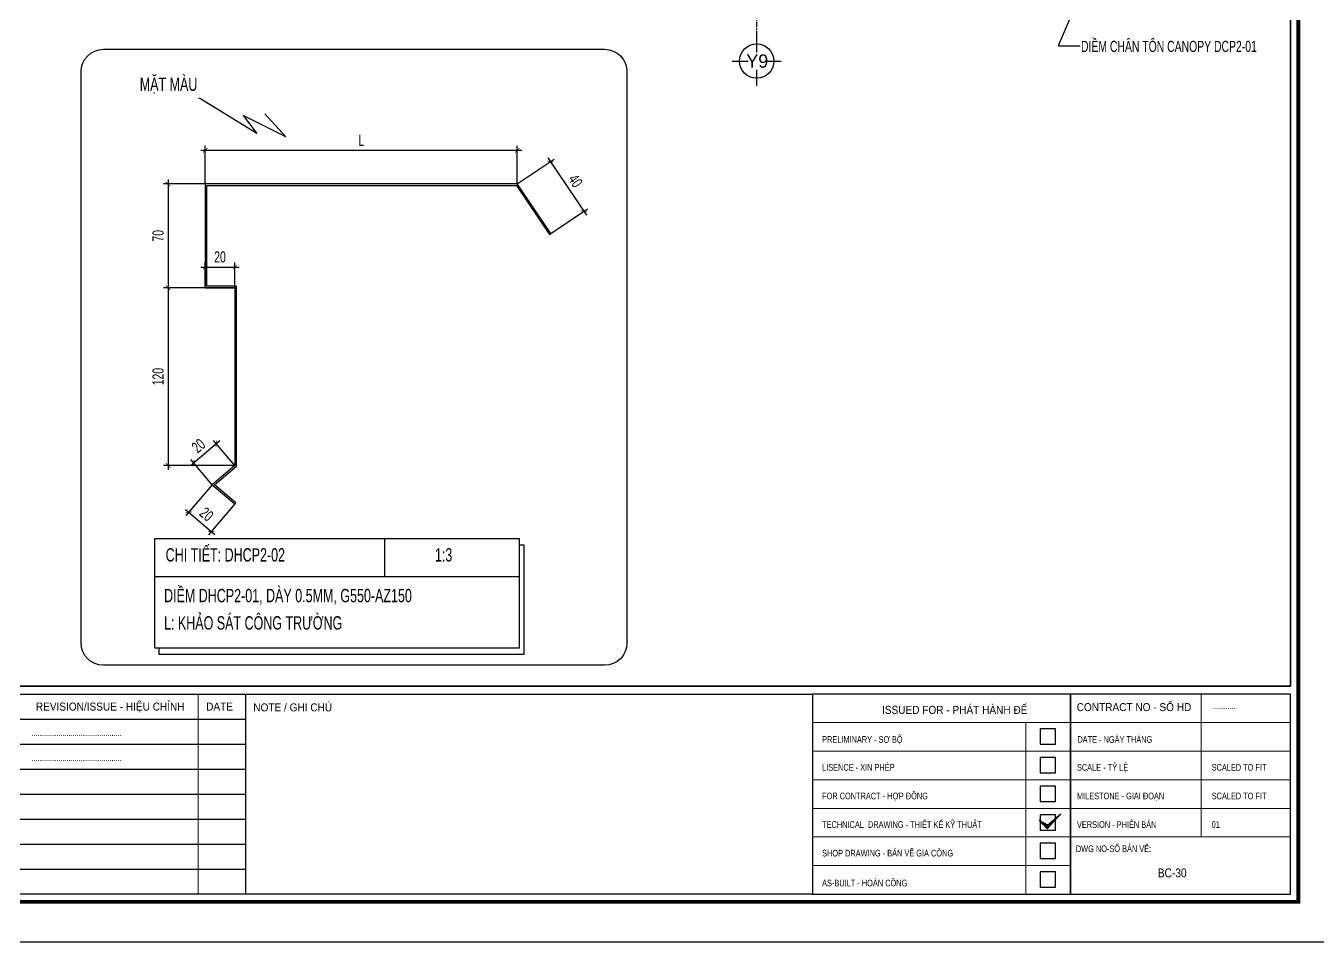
# Model space of a CAD drawing. Header units: inches. Extents: x 2 to 32666, y -5537 to 22.
# Drawn here: x 16351.1 to 16641.6, y -4544.5 to -4338.4 of the extents above; entities that cross this region are included whole.
import ezdxf
from ezdxf.enums import TextEntityAlignment as Align

# ---------------------------------------------------------------- set-up
doc = ezdxf.new("R2010")
doc.units = ezdxf.units.IN
doc.header["$MEASUREMENT"] = 0
doc.linetypes.add('CENTER', pattern=[2, 1.25, -0.25, 0.25, -0.25])
doc.layers.get('Defpoints').update_dxf_attribs({"lineweight": 9})
for name, color, linetype in [('2', 2, 'Continuous'), ('251', 251, 'Continuous'), ('3', 3, 'Continuous'), ('4', 4, 'Continuous'), ('6', 6, 'Continuous'), ('7', 7, 'Continuous'), ('9', 9, 'Continuous'), ('BAO KHUNG', 31, 'Continuous'), ('DIM', 8, 'Continuous'), ('Fast RSQ_A2 Frame$0$Khung ten', 4, 'Continuous'), ('Kyhieu', 7, 'Continuous'), ('NET IN', 3, 'Continuous'), ('Tim truc', 8, 'Continuous')]:
    doc.layers.add(name, color=color, linetype=linetype)
doc.layers.add('Cover text', color=7, linetype='Continuous', true_color=0x52370f)
for name, color, linetype, lineweight in [('DETAIL$0$S-Dim', 8, 'Continuous', 20), ('DETAIL$0$S-Hatch', 8, 'Continuous', 13), ('S-Hatch', 8, 'Continuous', 9)]:
    doc.layers.add(name, color=color, linetype=linetype, lineweight=lineweight)
doc.styles.add('AVO', font='VAVOB.TTF')
doc.styles.add('ST1', font='vnshx.shx', dxfattribs={"width": 0.7})
doc.styles.add('ST1H', font='vnshxh.shx', dxfattribs={"width": 0.7})
doc.styles.get("Standard").update_dxf_attribs({"font": 'arial.ttf'})
doc.styles.add('STYLE2', font='VHAVAN.TTF')
doc.styles.add('TIEU DE', font='Vharialn.ttf')
doc.dimstyles.new('3', dxfattribs={"dimtxt": 2.5, "dimasz": 1, "dimexe": 1, "dimexo": 0, "dimgap": 1, "dimtad": 1, "dimdec": 0, "dimlfac": 3, "dimzin": 0, "dimdsep": 46, "dimtxsty": 'ST1', "dimblk": 'ARCHTICK', "dimcen": 1, "dimdle": 1, "dimclrd": 8, "dimclre": 8, "dimclrt": 3, "dimadec": 0, "dimazin": 0, "dimtfac": 1, "dimtdec": 0, "dimtix": 1, "dimtofl": 0, "dimtmove": 1, "dimatfit": 3, "dimldrblk": 'DOT', "dimfxl": 0.18, "dimtfill": 1, "dimtolj": 1, "dimtzin": 0, "dimlwd": -1, "dimlwe": -1, "dimarcsym": 2})

# ---------------------------------------------------------------- blocks, each defined once
blk = doc.blocks.new('DETAIL$0$MARK')
at = {"layer": 'DETAIL$0$S-Hatch', "linetype": 'Continuous'}
h = blk.add_hatch(dxfattribs=at)
h.set_pattern_fill('ANSI31', color=256, scale=50, style=0)
h.paths.add_polyline_path([(1667849.6, -1156933.2), (1667909.3, -1156997), (1668012, -1156885.1), (1667913.5, -1156966.7)])
at = {"layer": 'DETAIL$0$S-Dim', "linetype": 'Continuous'}
blk.add_lwpolyline([(1667849.6, -1156933.2), (1667909.3, -1156997), (1668012, -1156885.1), (1667913.5, -1156966.7), (1667849.6, -1156933.2)], dxfattribs=at)
blk = doc.blocks.new('kt kien truc 1')
at = {"layer": '2', "color": 157, "linetype": 'Continuous'}
blk.add_lwpolyline([(0, 420), (594, 420), (594, 0), (0, 0)], close=True, dxfattribs=at)
at = {"layer": '251', "linetype": 'Continuous'}
for p, q in [((285.8, 50.19), (346.77, 50.19)), ((285.8, 44.56), (346.77, 44.56)), ((285.8, 38.94), (346.77, 38.94)), ((285.8, 33.31), (346.77, 33.31)), ((285.8, 27.69), (346.77, 27.69)), ((285.8, 22.06), (346.77, 22.06)), ((285.8, 16.44), (346.77, 16.44))]:
    blk.add_line(p, q, dxfattribs=at)
at = {"layer": '7', "color": 147, "linetype": 'Continuous'}
blk.add_lwpolyline([(12.33, 57.61), (581.67, 57.61), (581.67, 409.19), (12.33, 409.19)], close=True, dxfattribs=at)
at = {"layer": 'BAO KHUNG', "color": 7}
blk.add_line((346.77, 10.81), (346.77, 55.81), dxfattribs=at)
at = {"layer": 'BAO KHUNG', "color": 167, "linetype": 'Continuous', "const_width": 0.871}
blk.add_lwpolyline([(10.59, 9.07), (583.41, 9.07), (583.41, 410.93), (10.59, 410.93)], close=True, dxfattribs=at)
at = {"layer": 'BAO KHUNG', "color": 7}
for points in [[(211.89, 55.81), (474.14, 55.81), (474.14, 10.81), (211.89, 10.81)], [(474.14, 10.81), (532.16, 10.81), (532.16, 55.81), (474.14, 55.81)], [(532.16, 10.81), (581.67, 10.81), (581.67, 55.81), (532.16, 55.81)]]:
    blk.add_lwpolyline(points, close=True, dxfattribs=at)
at = {"layer": 'Fast RSQ_A2 Frame$0$Khung ten', "color": 7, "ltscale": 1000}
for points in [[(525.34, 44.51), (528.78, 44.51), (528.78, 47.96), (525.34, 47.96)], [(525.34, 38.09), (528.78, 38.09), (528.78, 41.53), (525.34, 41.53)], [(525.34, 31.66), (528.78, 31.66), (528.78, 35.1), (525.34, 35.1)], [(525.34, 25.23), (528.78, 25.23), (528.78, 28.67), (525.34, 28.67)], [(525.34, 18.8), (528.78, 18.8), (528.78, 22.24), (525.34, 22.24)], [(525.34, 12.37), (528.78, 12.37), (528.78, 15.81), (525.34, 15.81)]]:
    blk.add_lwpolyline(points, close=True, dxfattribs=at)
at = {"layer": 'S-Hatch'}
for p, q in [((336.07, 55.81), (336.07, 10.81)), ((561.54, 55.81), (561.54, 23.67)), ((474.14, 49.38), (532.16, 49.38)), ((522.13, 10.81), (522.13, 49.38)), ((532.16, 49.38), (581.67, 49.38)), ((474.14, 42.95), (532.16, 42.95)), ((532.16, 42.95), (581.67, 42.95)), ((474.14, 36.52), (532.16, 36.52)), ((532.16, 36.52), (581.67, 36.52)), ((474.14, 30.1), (532.16, 30.1)), ((532.16, 30.1), (581.67, 30.1)), ((474.14, 23.67), (532.16, 23.67)), ((532.16, 23.67), (581.67, 23.67)), ((474.14, 17.24), (532.16, 17.24))]:
    blk.add_line(p, q, dxfattribs=at)
at = {"layer": 'DETAIL$0$S-Dim', "linetype": 'Continuous', "xscale": 0.02999999999301508, "yscale": 0.02999999999301508, "zscale": 0.02999999999301508}
blk.add_blockref('DETAIL$0$MARK', (-49510.32, 34735.43), dxfattribs=at)
at = {"layer": 'BAO KHUNG', "color": 7, "linetype": 'Continuous', "width": 0.9}
for s, p in [('REVISION/ISSUE - HIỆU CHỈNH', (316.27, 53)), ('DATE', (340.86, 52.99))]:
    blk.add_text(s, height=1.8, dxfattribs=at).set_placement(p, align=Align.MIDDLE_CENTER)
for s, p in [('NOTE / GHI CHÚ', (348.44, 51.92)), ('CONTRACT NO - SỐ HD', (533.57, 51.98))]:
    blk.add_text(s, height=1.8, dxfattribs=at).set_placement(p)
blk.add_text('ISSUED FOR - PHÁT HÀNH ĐỂ ', height=1.8, dxfattribs=at).set_placement((506.46, 51.36), align=Align.CENTER)
at = {"layer": 'BAO KHUNG', "color": 109, "linetype": 'Continuous', "style": 'STYLE2', "width": 0.8}
blk.add_text('...........', height=1.5, dxfattribs=at).set_placement((564.21, 52.44))
at = {"layer": 'Cover text', "linetype": 'Continuous', "style": 'STYLE2', "width": 0.8}
for s, p in [('............................................', (298.6, 46.4)), ('PRELIMINARY - S¥ Bé', (476.33, 44.85)), ('date - NGµY TH¸NG', (533.72, 44.85)), ('............................................', (298.6, 40.78)), ('LISENCE - XIN PHÐP', (476.33, 38.57)), ('scale - tû lÖ', (533.63, 38.57)), ('scaled to fit', (563.92, 38.57)), ('FOR CONTRACT - HîP §åNG', (476.33, 32.14)), ('MILESTONE - GIAI §O¹N', (533.63, 32.14)), ('scaled to fit', (563.92, 32.14)), ('TECHNICAL  DRAWING - THIÕT KÕ Kü THUËT', (476.33, 25.71)), ('VERSION - PHI£N B¶N', (533.63, 25.71)), ('01', (563.92, 25.71)), ('SHOP DRAWING - B¶N VÏ GIA C¤NG', (476.33, 19.28)), ('%%u%%udwg no-sè b¶n vÏ:', (533.38, 20.26)), ('AS-BUILT - HOµN C¤NG', (476.33, 12.56))]:
    blk.add_text(s, height=1.5, dxfattribs=at).set_placement(p)
at = {"layer": 'Cover text', "ltscale": 0.5, "style": 'TIEU DE'}
for tag, p in [('TENBANVE', (45.93, 14.6)), ('STT', (555.05, 15.58))]:
    blk.add_attdef(tag, text='', height=2, dxfattribs=at).set_placement(p, align=Align.MIDDLE_CENTER)
blk = doc.blocks.new('TRUCVP')
at = {"layer": 'Kyhieu', "color": 1, "linetype": 'Continuous'}
for points in [[(0, 17.5), (0, 50)], [(-50, 0), (-17.5, 0)], [(0, -50), (0, -17.5)], [(17.5, 0), (50, 0)]]:
    blk.add_lwpolyline(points, dxfattribs=at)
at = {"layer": 'Kyhieu', "color": 40, "linetype": 'Continuous'}
blk.add_circle((0, 0), 35, dxfattribs=at)
blk = doc.blocks.new('_ArchTick')
at = {"color": 0, "linetype": 'ByBlock', "const_width": 0.15}
blk.add_lwpolyline([(-0.5, -0.5), (0.5, 0.5)], dxfattribs=at)
blk = doc.blocks.new('_Dot')
at = {"color": 0, "linetype": 'ByBlock', "lineweight": -2}
blk.add_line((-0.5, 0), (-1, 0), dxfattribs=at)
at = {"color": 0, "linetype": 'ByBlock', "const_width": 0.5}
blk.add_lwpolyline([(-0.25, 0, 1), (0.25, 0, 1)], format="xyb", close=True, dxfattribs=at)
blk = doc.blocks.new('*D6392')
at = {"layer": 'Defpoints', "color": 0, "transparency": 16777216}
for p in [(16391.4, -4373.96), (16383.05, -4397.29), (16391.4, -4397.29)]:
    blk.add_point(p, dxfattribs=at)
at = {"layer": 'DIM', "color": 8, "linetype": 'Continuous', "transparency": 16777216}
for p, q in [((16391.4, -4373.96), (16382.05, -4373.96)), ((16383.05, -4372.96), (16383.05, -4398.29)), ((16391.4, -4397.29), (16382.05, -4397.29))]:
    blk.add_line(p, q, dxfattribs=at)
at = {"layer": 'DIM', "color": 8, "transparency": 16777216}
for p, rotation in [((16383.05, -4373.96), 90), ((16383.05, -4397.29), 270)]:
    blk.add_blockref('_ArchTick', p, dxfattribs=dict(at, rotation=rotation))
at = {"layer": 'DIM', "color": 3, "transparency": 16777216, "insert": (16380.8, -4385.62), "char_height": 2.5, "attachment_point": 5, "rotation": 90, "style": 'ST1', "bg_fill": 3, "box_fill_scale": 1.25, "bg_fill_color": 256, "bg_fill_true_color": 13158600, "bg_fill_transparency": 0}
blk.add_mtext('\\A1;70', dxfattribs=at)
blk = doc.blocks.new('DOT')
at = {"color": 0, "linetype": 'ByBlock'}
blk.add_line((-0.5, 0), (-1, 0), dxfattribs=at)
at = {"color": 0, "linetype": 'ByBlock', "const_width": 0.5}
blk.add_lwpolyline([(-0.25, 0, 1), (0.25, 0, 1)], format="xyb", close=True, dxfattribs=at)
blk = doc.blocks.new('*D6393')
at = {"layer": 'Defpoints', "color": 0, "transparency": 16777216}
for p in [(16391.4, -4397.29), (16398.06, -4397.29)]:
    blk.add_point(p, dxfattribs=at)
at = {"layer": 'DIM', "color": 8, "linetype": 'Continuous', "transparency": 16777216}
for p, q in [((16390.4, -4392.64), (16399.06, -4392.64)), ((16391.4, -4397.29), (16391.4, -4391.64)), ((16398.06, -4397.29), (16398.06, -4391.64))]:
    blk.add_line(p, q, dxfattribs=at)
at = {"layer": 'DIM', "color": 8, "transparency": 16777216, "rotation": 180}
blk.add_blockref('_ArchTick', (16391.4, -4392.64), dxfattribs=at)
at = {"layer": 'DIM', "color": 8, "transparency": 16777216}
blk.add_blockref('_ArchTick', (16398.06, -4392.64), dxfattribs=at)
at = {"layer": 'DIM', "color": 3, "transparency": 16777216, "insert": (16394.73, -4390.39), "char_height": 2.5, "attachment_point": 5, "style": 'ST1', "bg_fill": 3, "box_fill_scale": 1.25, "bg_fill_color": 256, "bg_fill_true_color": 13158600, "bg_fill_transparency": 0}
blk.add_mtext('\\A1;20', dxfattribs=at)
at = {"layer": 'Defpoints', "color": 0, "transparency": 16777216}
blk.add_point((16398.06, -4392.64), dxfattribs=at)
blk = doc.blocks.new('*D6387')
at = {"layer": 'Defpoints', "color": 0, "transparency": 16777216}
for p in [(16398.06, -4397.29), (16383.05, -4437.29), (16398.06, -4437.29)]:
    blk.add_point(p, dxfattribs=at)
at = {"layer": 'DIM', "color": 8, "linetype": 'Continuous', "transparency": 16777216}
for p, q in [((16398.06, -4397.29), (16382.05, -4397.29)), ((16383.05, -4396.29), (16383.05, -4438.29)), ((16398.06, -4437.29), (16382.05, -4437.29))]:
    blk.add_line(p, q, dxfattribs=at)
at = {"layer": 'DIM', "color": 8, "transparency": 16777216}
for p, rotation in [((16383.05, -4397.29), 90), ((16383.05, -4437.29), 270)]:
    blk.add_blockref('_ArchTick', p, dxfattribs=dict(at, rotation=rotation))
at = {"layer": 'DIM', "color": 3, "transparency": 16777216, "insert": (16380.8, -4417.29), "char_height": 2.5, "attachment_point": 5, "rotation": 90, "style": 'ST1', "bg_fill": 3, "box_fill_scale": 1.25, "bg_fill_color": 256, "bg_fill_true_color": 13158600, "bg_fill_transparency": 0}
blk.add_mtext('\\A1;120', dxfattribs=at)
blk = doc.blocks.new('*D6388')
at = {"layer": 'Defpoints', "color": 0, "transparency": 16777216}
for p in [(16398.06, -4437.29), (16393, -4441.62)]:
    blk.add_point(p, dxfattribs=at)
at = {"layer": 'DIM', "color": 8, "linetype": 'Continuous', "transparency": 16777216}
for p, q in [((16394.65, -4431.76), (16388.06, -4437.39)), ((16398.06, -4437.29), (16393.24, -4431.65)), ((16393, -4441.62), (16388.17, -4435.98))]:
    blk.add_line(p, q, dxfattribs=at)
at = {"layer": 'DIM', "color": 8, "transparency": 16777216}
for p, rotation in [((16393.89, -4432.41), 40.52237731363913), ((16388.82, -4436.74), 220.5223773136392)]:
    blk.add_blockref('_ArchTick', p, dxfattribs=dict(at, rotation=rotation))
at = {"layer": 'DIM', "color": 3, "transparency": 16777216, "insert": (16389.89, -4432.86), "char_height": 2.5, "attachment_point": 5, "rotation": 40.5224, "style": 'ST1', "bg_fill": 3, "box_fill_scale": 1.25, "bg_fill_color": 256, "bg_fill_true_color": 13158600, "bg_fill_transparency": 0}
blk.add_mtext('\\A1;20', dxfattribs=at)
at = {"layer": 'Defpoints', "color": 0, "transparency": 16777216}
blk.add_point((16388.82, -4436.74), dxfattribs=at)
blk = doc.blocks.new('*D6389')
at = {"layer": 'Defpoints', "color": 0, "transparency": 16777216}
for p in [(16393, -4441.62), (16398.06, -4445.95)]:
    blk.add_point(p, dxfattribs=at)
at = {"layer": 'DIM', "color": 8, "linetype": 'Continuous', "transparency": 16777216}
for p, q in [((16393, -4441.62), (16387.06, -4448.57)), ((16386.94, -4447.16), (16393.53, -4452.79)), ((16398.06, -4445.95), (16392.12, -4452.9))]:
    blk.add_line(p, q, dxfattribs=at)
at = {"layer": 'DIM', "color": 8, "transparency": 16777216}
for p, rotation in [((16387.7, -4447.81), 139.4776226863668), ((16392.77, -4452.14), 319.4776226863668)]:
    blk.add_blockref('_ArchTick', p, dxfattribs=dict(at, rotation=rotation))
at = {"layer": 'DIM', "color": 3, "transparency": 16777216, "insert": (16391.7, -4448.27), "char_height": 2.5, "attachment_point": 5, "rotation": 319.4776, "style": 'ST1', "bg_fill": 3, "box_fill_scale": 1.25, "bg_fill_color": 256, "bg_fill_true_color": 13158600, "bg_fill_transparency": 0}
blk.add_mtext('\\A1;20', dxfattribs=at)
at = {"layer": 'Defpoints', "color": 0, "transparency": 16777216}
blk.add_point((16392.77, -4452.14), dxfattribs=at)
blk = doc.blocks.new('*D6390')
at = {"layer": 'Defpoints', "color": 0, "transparency": 16777216}
for p in [(16461.55, -4366.39), (16391.4, -4373.96), (16461.55, -4373.96)]:
    blk.add_point(p, dxfattribs=at)
at = {"layer": 'DIM', "color": 8, "linetype": 'Continuous', "transparency": 16777216}
for p, q in [((16390.4, -4366.39), (16462.55, -4366.39)), ((16391.4, -4373.96), (16391.4, -4365.39)), ((16461.55, -4373.96), (16461.55, -4365.39))]:
    blk.add_line(p, q, dxfattribs=at)
at = {"layer": 'DIM', "color": 8, "transparency": 16777216, "rotation": 180}
blk.add_blockref('_ArchTick', (16391.4, -4366.39), dxfattribs=at)
at = {"layer": 'DIM', "color": 8, "transparency": 16777216}
blk.add_blockref('_ArchTick', (16461.55, -4366.39), dxfattribs=at)
at = {"layer": 'DIM', "color": 3, "transparency": 16777216, "insert": (16426.48, -4364.14), "char_height": 2.5, "attachment_point": 5, "style": 'ST1', "bg_fill": 3, "box_fill_scale": 1.25, "bg_fill_color": 256, "bg_fill_true_color": 13158600, "bg_fill_transparency": 0}
blk.add_mtext('\\A1;L', dxfattribs=at)
blk = doc.blocks.new('*D6391')
at = {"layer": 'Defpoints', "color": 0, "transparency": 16777216}
for p in [(16461.55, -4373.96), (16476.54, -4380.12), (16469.1, -4385.14)]:
    blk.add_point(p, dxfattribs=at)
at = {"layer": 'DIM', "color": 8, "linetype": 'Continuous', "transparency": 16777216}
for p, q in [((16461.55, -4373.96), (16469.83, -4368.38)), ((16468.44, -4368.11), (16477.1, -4380.95)), ((16469.1, -4385.14), (16477.37, -4379.56))]:
    blk.add_line(p, q, dxfattribs=at)
at = {"layer": 'DIM', "color": 8, "transparency": 16777216}
for p, rotation in [((16469, -4368.93), 124.0000000000054), ((16476.54, -4380.12), 304.0000000000054)]:
    blk.add_blockref('_ArchTick', p, dxfattribs=dict(at, rotation=rotation))
at = {"layer": 'DIM', "color": 3, "transparency": 16777216, "insert": (16474.64, -4373.27), "char_height": 2.5, "attachment_point": 5, "rotation": 304, "style": 'ST1', "bg_fill": 3, "box_fill_scale": 1.25, "bg_fill_color": 256, "bg_fill_true_color": 13158600, "bg_fill_transparency": 0}
blk.add_mtext('\\A1;40', dxfattribs=at)

msp = doc.modelspace()

# ---------------------------------------------------------------- linework, layer by layer
at = {"color": 9}
msp.add_line((16431.7258, -4453.6987), (16431.7258, -4462.3233), dxfattribs=at)
at = {"layer": '4'}
msp.add_lwpolyline([(16404.8207, -4358.1668), (16409.4974, -4363.322), (16399.9376, -4358.5793), (16403.0325, -4362.6347), (16389.2086, -4354.1114)], dxfattribs=at)
at = {"layer": '6'}
msp.add_lwpolyline([(16469.0965, -4385.1395), (16461.5533, -4373.9563), (16391.3972, -4373.9563), (16391.3972, -4397.2896), (16398.0639, -4397.2896), (16398.0639, -4437.2896), (16392.9962, -4441.6213), (16398.0639, -4445.9529), (16398.2805, -4445.6995), (16393.5092, -4441.6213), (16398.3972, -4437.4432), (16398.3972, -4396.9563), (16391.7305, -4396.9563), (16391.7305, -4374.2896), (16461.3761, -4374.2896), (16468.8202, -4385.3259)], close=True, dxfattribs=at)
at = {"layer": '9'}
msp.add_lwpolyline([(16368.5115, -4343.6637), (16481.2017, -4343.6637, -0.41421356), (16486.2017, -4348.6637), (16486.2017, -4477.2217, -0.41421356), (16481.2017, -4482.2217), (16368.5115, -4482.2217, -0.41421356), (16363.5115, -4477.2217), (16363.5115, -4348.6637, -0.41421356)], format="xyb", close=True, dxfattribs=at)
at = {"layer": 'DIM'}
msp.add_lwpolyline([(16066.1005, -4135.3349), (16635.4384, -4135.3349), (16635.4384, -4486.9148), (16066.1005, -4486.9148)], close=True, dxfattribs=at)
at = {"layer": 'NET IN'}
msp.add_lwpolyline([(16053.7695, -4124.5249), (16647.7695, -4124.5249), (16647.7695, -4544.5249), (16053.7695, -4544.5249)], close=True, dxfattribs=at)
at = {"layer": 'Tim truc', "linetype": 'CENTER'}
msp.add_line((16515.3893, -4340.7724), (16515.3893, -4196.0594), dxfattribs=at)

# ---------------------------------------------------------------- block references
at = {"layer": '3'}
ref = msp.add_blockref('kt kien truc 1', (16053.7695, -4544.5249), dxfattribs=at)
ref.add_attrib('STT', 'bc-30', dxfattribs={"ltscale": 0.5, "height": 2, "style": 'TIEU DE'}).set_placement((16608.8177, -4528.9455), align=Align.MIDDLE_CENTER)
at = {"layer": 'Kyhieu', "ltscale": 10, "xscale": 0.1107769236111482, "yscale": 0.1107769236111482, "zscale": 0.1107769236111482}
msp.add_blockref('TRUCVP', (16515.3893, -4346.3113), dxfattribs=at)

# ---------------------------------------------------------------- texts
at = {"layer": '3', "style": 'ST1H', "width": 0.7}
for s, height, p in [('diÒm ch©n t«n canopy dcp2-01', 2.5, (16588.3076, -4344.2634)), ('diÒm DHCP2-01, dµy 0.5mm, g550-az150', 3, (16382.1435, -4468.0567)), ('L: KH¶O S¸T C¤NG TR¦êNG', 3, (16382.1435, -4474.1982))]:
    msp.add_text(s, height=height, dxfattribs=at).set_placement(p)
at = {"layer": 'Kyhieu', "color": 3, "ltscale": 10, "style": 'AVO'}
msp.add_text('Y9', height=3, dxfattribs=at).set_placement((16515.5255, -4346.3113), align=Align.MIDDLE_CENTER)

# ---------------------------------------------------------------- leaders
at = {"layer": 'DIM'}
msp.add_leader([(16590.4574, -4325.7353), (16583.1727, -4342.9047), (16588.1226, -4342.9047)], dimstyle='3', override={"dimgap": 1, "dimtad": 0}, dxfattribs=at)

# ---------------------------------------------------------------- next in the draw order: texts
at = {"layer": '3', "char_height": 3, "attachment_point": 4, "style": 'ST1H', "bg_fill": 2}
for s, insert in [('\\A1;MÆT MµU', (16376.6883, -4351.8412)), ('\\A1;CHI TIÕT: DHCP2-02', (16382.5047, -4457.4131))]:
    msp.add_mtext(s, dxfattribs=dict(at, insert=insert))

# ---------------------------------------------------------------- next in the draw order: dimensions: what is measured, and where the dimension line sits
at = {"layer": 'DIM'}
dim = msp.add_aligned_dim(p1=(16391.3972, -4373.9563), p2=(16391.3972, -4397.2896), distance=-8.343, dimstyle='3', override={"dimldrblk": 'DOT'}, dxfattribs=at)
dim.commit()
dim.dimension.update_dxf_attribs({"geometry": '*D6392', "text_midpoint": (16380.8042, -4385.623)})

# ---------------------------------------------------------------- next in the draw order: linework, layer by layer
at = {"color": 9}
for points in [[(16380.0351, -4453.6987), (16462.0121, -4453.6987), (16462.0121, -4478.3592), (16380.0351, -4478.3592)], [(16380.0351, -4453.6987), (16462.0121, -4453.6987), (16462.0121, -4462.3233), (16380.0351, -4462.3233)]]:
    msp.add_lwpolyline(points, close=True, dxfattribs=at)
msp.add_lwpolyline([(16462.0121, -4455.1193), (16463.0347, -4455.1193), (16463.0347, -4479.7798), (16381.0578, -4479.7798), (16381.0578, -4478.3592)], dxfattribs=at)

# ---------------------------------------------------------------- next in the draw order: dimensions: what is measured, and where the dimension line sits
at = {"layer": 'DIM'}
dim = msp.add_aligned_dim(p1=(16391.3972, -4373.9563), p2=(16461.5533, -4373.9563), distance=7.5674, text='L', dimstyle='3', override={"dimldrblk": 'DOT'}, dxfattribs=at)
dim.commit()
dim.dimension.update_dxf_attribs({"geometry": '*D6390', "text_midpoint": (16426.4753, -4364.1389)})
dim = msp.add_aligned_dim(p1=(16391.3972, -4397.2896), p2=(16398.0639, -4397.2896), distance=4.6529, dimstyle='3', override={"dimldrblk": 'DOT'}, dxfattribs=at)
dim.commit()
dim.dimension.update_dxf_attribs({"geometry": '*D6393', "text_midpoint": (16394.7305, -4390.3867)})

# ---------------------------------------------------------------- next in the draw order: texts
at = {"layer": '3', "insert": (16443.0499, -4457.4131), "char_height": 3, "attachment_point": 4, "style": 'ST1H', "bg_fill": 2}
msp.add_mtext('\\A1;1:3', dxfattribs=at)

# ---------------------------------------------------------------- next in the draw order: dimensions: what is measured, and where the dimension line sits
at = {"layer": 'DIM'}
for p1, p2, distance, picture, middle in [((16461.5533, -4373.9563), (16469.0965, -4385.1395), 8.9808, '*D6391', (16474.6357, -4373.2677)), ((16398.0639, -4397.2896), (16398.0639, -4437.2896), -15.0097, '*D6387', (16380.8042, -4417.2896))]:
    dim = msp.add_aligned_dim(p1=p1, p2=p2, distance=distance, dimstyle='3', override={"dimldrblk": 'DOT'}, dxfattribs=at)
    dim.commit()
    dim.dimension.update_dxf_attribs({"geometry": picture, "text_midpoint": middle})

# ---------------------------------------------------------------- next in the draw order: dimensions: what is measured, and where the dimension line sits
dim = msp.add_aligned_dim(p1=(16398.0639, -4437.2896), p2=(16392.9962, -4441.6213), distance=-6.4231, dimstyle='3', override={"dimldrblk": 'DOT'}, dxfattribs=at)
dim.commit()
dim.dimension.update_dxf_attribs({"geometry": '*D6388', "text_midpoint": (16389.8947, -4432.8626)})

# ---------------------------------------------------------------- next in the draw order: dimensions: what is measured, and where the dimension line sits
dim = msp.add_aligned_dim(p1=(16392.9962, -4441.6213), p2=(16398.0639, -4445.9529), distance=-8.1438, dimstyle='3', override={"dimldrblk": 'DOT'}, dxfattribs=at)
dim.commit()
dim.dimension.update_dxf_attribs({"geometry": '*D6389', "text_midpoint": (16391.7006, -4448.2672)})

doc.saveas('drawing.dxf')
